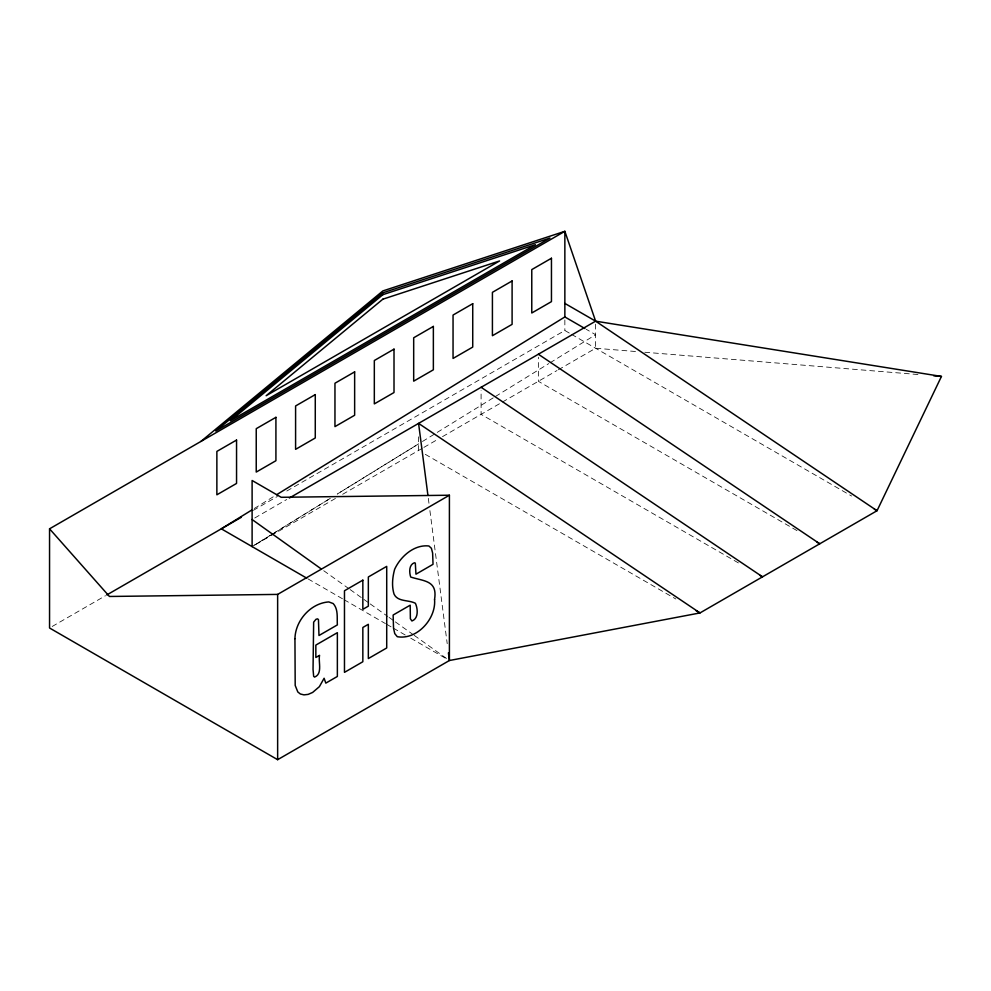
<?xml version="1.0" encoding="UTF-8"?>
<svg xmlns="http://www.w3.org/2000/svg" width="991" height="991" viewBox="0 0 991 991"><rect width="100%" height="100%" fill="white"/><g stroke="black" fill="none" stroke-linecap="round" stroke-linejoin="round"><path stroke-width="0.74" stroke-dasharray="4.96 3.72" d="M418.574 450.459L418.574 435.099M254.724 544.988L273.082 533.666M274.383 532.861L330.746 498.077L271.745 534.459M337.299 494.038L418.574 443.894L337.287 494.026M254.229 508.532L275.287 495.55M270.432 535.264L252.073 546.586L335.986 498.139M422.476 441.49L494.113 397.304M495.413 396.499L548.766 363.598M550.067 362.793L595.616 334.71L586.251 329.297M52.213 626.461L105.48 595.715M253.399 510.303L277.455 496.417M286.82 491.016L564.858 330.486L570.209 333.583M254.774 517.983L286.709 499.514M342.651 494.298L422.562 448.155M423.888 447.387L437.192 439.707M442.519 436.635L501.074 402.829M502.4 402.061L556.992 370.535M558.329 369.767L595.616 348.25L637.114 351.632M644.794 352.251L918.397 374.548M571.547 334.351L851.579 496.02M796.999 530.631L538.361 381.3L538.361 357.231M738.406 562.913L481.093 414.362L481.093 390.293M425.275 454.324L675.874 599.01M308.102 578.93L342.762 598.936M344.088 599.704L385.412 623.574M386.75 624.342L392.077 627.414M393.415 628.183L405.418 635.12M410.745 638.192L446.743 658.978M323.735 570.717L348.869 588.679M350.133 589.571L362.694 598.552M363.945 599.444L368.974 603.036M370.238 603.94L387.828 616.513M389.079 617.405L394.108 620.998M395.372 621.902L412.962 634.475M414.213 635.367L446.891 658.718M428.323 498.349L429.115 504.469M429.908 510.588L447.214 643.679M595.616 324.168L595.616 348.25M564.858 319.957L564.858 330.486"/><path stroke-width="1.49" d="M564.858 303.407L595.616 321.171L941.45 376.431L877.035 510.724L699.993 612.933L449.406 660.514L277.641 759.688L49.55 627.997L49.55 528.822L564.858 231.312L595.616 321.171L877.035 510.724L874.359 509.176M200.863 441.466L382.86 290.933L564.858 231.312L564.858 316.947L276.6 494.732M251.59 510.154L221.315 528.822L306.764 578.162M106.805 594.947L241.37 517.252M289.397 497.99L595.616 321.171M49.55 528.822L109.444 596.471L277.641 594.402L449.406 495.227L449.406 660.514L448.415 652.858M449.406 495.227L281.209 497.296L252.11 480.486L252.11 546.598M933.77 375.812L941.45 376.431M564.858 316.947L584.913 328.529M817.104 542.238L819.78 543.786L538.361 354.221M759.849 575.288L762.525 576.836L481.093 387.283M695.979 610.617L699.993 612.933L418.574 423.38L427.914 495.289M252.073 519.507L321.22 568.921M277.641 594.402L277.641 759.688M294.946 638.638L295.194 685.45L297.82 691.978L300.397 694.01L303.952 694.864L308.139 694.394L312.623 692.449L319.375 686.664L324.107 678.265L325.804 683.121L337.361 676.457L337.361 632.667L315.844 645.091L315.844 657.491L319.548 655.348C318.148 661.852 322.868 673.917 314.568 677.088L313.651 676.308L313.045 669.433L313.651 622.162L315.968 619.313L317.578 618.83L318.458 619.635L318.978 635.516L337.361 624.9C336.903 617.752 338.439 609.279 333.199 603.569L328.801 601.921C310.629 603.16 295.33 620.626 294.946 638.638M434.554 599.481C436.275 618.904 416.827 640.248 397.267 636.693L394.752 633.596L393.538 628.257L393.13 615.027L410.2 605.179L410.373 618.768L411.922 620.985C418.772 618.57 417.83 608.561 415.39 603.284C408.676 599.704 397.614 602.045 394.034 594.055C391.581 586.028 392.461 577.295 394.641 569.305C400.451 556.546 414.188 544.282 428.905 545.991L431.382 548.258L432.621 553.028L433.03 564.325L415.96 574.185L415.303 563.123L414.436 562.752C408.837 564.672 409.147 572.451 410.72 577.059C423.937 581.271 437.725 580.342 434.554 599.481M382.86 292.816L215.741 431.035L549.98 238.063L382.86 292.816M382.86 294.661L230.321 420.816L535.4 244.69L382.86 294.661M382.86 299.183L266.145 395.719L499.588 260.943L382.86 299.183M236.552 440.054L216.868 451.413L216.868 494.806L236.552 483.435L236.552 440.054M275.919 417.322L256.235 428.682L256.235 472.075L275.919 460.716L275.919 417.322M315.274 394.604L295.591 405.963L295.591 449.344L315.274 437.985L315.274 394.604M354.642 371.873L334.958 383.232L334.958 426.625L354.642 415.254L354.642 371.873M394.009 349.142L374.325 360.513L374.325 403.894L394.009 392.535L394.009 349.142M433.364 326.423L413.681 337.782L413.681 381.163L433.364 369.804L433.364 326.423M472.732 303.692L453.048 315.051L453.048 358.445L472.732 347.085L472.732 303.692M512.099 280.961L492.416 292.333L492.416 335.714L512.099 324.354L512.099 280.961M551.454 258.242L531.771 269.602L531.771 312.995L551.454 301.623L551.454 258.242M362.842 580.156L344.472 590.76L344.472 672.356L362.842 661.74L362.842 627.476L368.342 624.305L368.342 658.569L386.713 647.965L386.713 566.369L368.342 576.973L368.342 606.158L362.842 609.329L362.842 580.156"/></g></svg>
